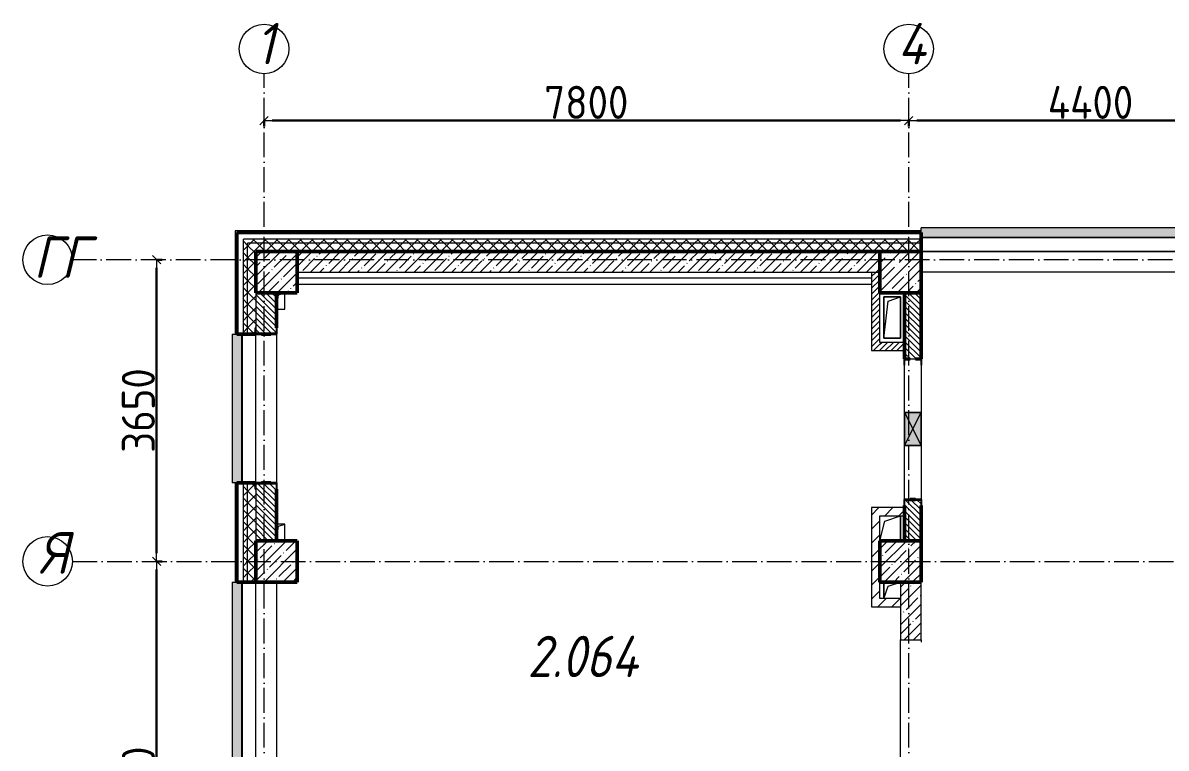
# Model space of a CAD drawing. Header units: millimetres. Extents: x -213536 to 1564669, y -45299 to 942238.
# Drawn here: x 539014 to 552848, y 613265 to 622041 of the extents above; entities that cross this region are included whole.
import ezdxf

# ---------------------------------------------------------------- set-up
doc = ezdxf.new("R2010")
doc.units = ezdxf.units.MM
doc.linetypes.add('50_200_ШТРИХ_1Т_ш5_п1_п1_', pattern=[700, 500, -100, 0, -100])
for name, color, linetype, lineweight in [('3.1) ЖБ окна 1.2 м', 102, 'Continuous', 30), ('A-____-____-DIMS', 7, 'Continuous', 9), ('A-DETL-____-OTLN-4', 7, 'Continuous', 18), ('A-DETL-GENF-OTLN', 7, 'Continuous', 9), ('A-FLOR-____-OTLN', 7, 'Continuous', 9), ('A-GENM-____-MCUT', 7, 'Continuous', 25), ('A-GENM-____-OTLN', 7, 'Continuous', 9), ('A-GENM-____-OTLN-1', 7, 'Continuous', 25), ('A-GLAZ-____-OTLN', 7, 'Continuous', 9), ('A-WALL-____-MCUT-1', 7, 'Continuous', 9), ('A-WALL-____-MCUT-2', 7, 'Continuous', 50), ('A-WALL-____-MCUT-3', 7, 'Continuous', 9), ('A-WALL-____-OTLN', 7, 'Continuous', 9), ('A-WALL-____-PATT-1', 7, 'Continuous', 9), ('A-WALL-FNSH-MCUT-1', 7, 'Continuous', 9), ('I-WALL-____-OTLN', 7, 'Continuous', 9), ('S-COLS-____-MCUT', 7, 'Continuous', 50), ('S-COLS-____-OTLN', 7, 'Continuous', 9), ('S-GRID-____-IDEN', 7, 'Continuous', 9), ('S-GRID-____-OTLN-1', 7, '50_200_ШТРИХ_1Т_ш5_п1_п1_', 9), ('Марки помещений', 7, 'Continuous', 9)]:
    doc.layers.add(name, color=color, linetype=linetype, lineweight=lineweight)
doc.layers.add('A-GLAZ-____-OTLN-1', color=7, linetype='Continuous', lineweight=9, true_color=0xc0c0c0)
doc.styles.add('ISOCPEUR_I', font='isocpeui.ttf', dxfattribs={"width": 0.9, "height": 2.5})
doc.styles.add('ISOCPEUR_I_3', font='isocpeui.ttf', dxfattribs={"width": 0.85, "height": 2.2})
doc.styles.add('СПДС', font='isocpeur.ttf', dxfattribs={"width": 0.9})
doc.dimstyles.new('Размера А3', dxfattribs={"dimtxt": 200, "dimasz": 100, "dimexe": 70, "dimexo": 100, "dimgap": 20, "dimtad": 1, "dimdec": 0, "dimrnd": 10, "dimzin": 0, "dimdsep": 46, "dimtxsty": 'СПДС', "dimblk": 'ARROWHEAD_6', "dimcen": 1, "dimclrd": 256, "dimclre": 256, "dimclrt": 256, "dimazin": 0, "dimtfac": 1, "dimtdec": 0, "dimtmove": 2, "dimatfit": 3, "dimfxl": 1, "dimtolj": 1, "dimtzin": 0, "dimarcsym": 0})
pattern_1 = [(45, (544282.64, 571544.04), (-70.71068, 70.71068), []), (135, (544282.64, 571544.04), (-70.71068, -70.71068), [])]
pattern_2 = [(45, (544282.637, 571544.04), (-35.35534, 35.35534), [])]
pattern_3 = [(45, (544282.64, 571544.04), (-114.04925, 114.04925), []), (45, (544396.69, 571544.04), (-114.04925, 114.04925), [201.612, -40.322, 3.353, -36.97])]
pattern_4 = [(135, (544282.637, 571544.04), (-35.35534, -35.35534), [])]
pattern_5 = [(45, (544282.64, 571544.04), (-84.8528, 84.8528), [])]
pattern_6 = [(45, (544282.64, 571544.04), (-85.53659, 85.53659), []), (45, (544339.66, 571544.04), (-85.53659, 85.53659), [])]

# ---------------------------------------------------------------- blocks, each defined once
blk = doc.blocks.new('BSC_Колонна _Прямоугольная - 500х500-V40-АР1_План отверстий 2 этажа в осях 1-64_А-ГГ')
at = {"layer": 'S-COLS-____-OTLN'}
h = blk.add_hatch(dxfattribs=at)
h.set_pattern_fill('FP_69', color=256, style=0, pattern_type=2)
h.set_pattern_definition([(45, (2200, -47481.04), (-114.04925, 114.04925), []), (45, (2314.05, -47481.04), (-114.04925, 114.04925), [201.613, -40.323, 3.353, -36.97])])
h.paths.add_polyline_path([(-250, -250), (250, -250), (250, 250), (-250, 250)], flags=0)
at = {"layer": 'S-COLS-____-MCUT'}
for p, q in [((250, 250), (-250, 250)), ((-250, 250), (-250, -250)), ((250, -250), (250, 250)), ((-250, -250), (250, -250))]:
    blk.add_line(p, q, dxfattribs=at)
blk = doc.blocks.new('BSC_Колонна _Прямоугольная - 500х500-V41-АР1_План отверстий 2 этажа в осях 1-64_А-ГГ')
at = {"layer": 'S-COLS-____-OTLN'}
h = blk.add_hatch(dxfattribs=at)
h.set_pattern_fill('FP_70', color=256, style=0, pattern_type=2)
h.set_pattern_definition([(45, (-5350, -47481.04), (-114.04925, 114.04925), []), (45, (-5235.95, -47481.04), (-114.04925, 114.04925), [201.613, -40.323, 3.353, -36.97])])
h.paths.add_polyline_path([(-250, -250), (250, -250), (250, 250), (-250, 250)], flags=0)
at = {"layer": 'S-COLS-____-MCUT'}
for p, q in [((250, 250), (-250, 250)), ((-250, 250), (-250, -250)), ((250, -250), (250, 250)), ((-250, -250), (250, -250))]:
    blk.add_line(p, q, dxfattribs=at)
blk = doc.blocks.new('BSC_Колонна _Прямоугольная - 500х500-V50-АР1_План отверстий 2 этажа в осях 1-64_А-ГГ')
at = {"layer": 'S-COLS-____-OTLN'}
h = blk.add_hatch(dxfattribs=at)
h.set_pattern_fill('FP_79', color=256, style=0, pattern_type=2)
h.set_pattern_definition([(45, (2200, -43981.04), (-114.04925, 114.04925), []), (45, (2314.05, -43981.04), (-114.04925, 114.04925), [201.613, -40.323, 3.353, -36.97])])
h.paths.add_polyline_path([(-250, -250), (250, -250), (250, 250), (-250, 250), (-250, -245)], flags=0)
at = {"layer": 'S-COLS-____-MCUT'}
for p, q in [((250, 250), (-250, 250)), ((-250, 250), (-250, -250)), ((250, -250), (250, 250)), ((-250, -250), (250, -250))]:
    blk.add_line(p, q, dxfattribs=at)
blk = doc.blocks.new('BSC_Колонна _Прямоугольная - 500х500-V51-АР1_План отверстий 2 этажа в осях 1-64_А-ГГ')
at = {"layer": 'S-COLS-____-OTLN'}
h = blk.add_hatch(dxfattribs=at)
h.set_pattern_fill('FP_80', color=256, style=0, pattern_type=2)
h.set_pattern_definition([(45, (-5350, -43981.04), (-114.04925, 114.04925), []), (45, (-5235.95, -43981.04), (-114.04925, 114.04925), [201.613, -40.323, 3.353, -36.97])])
h.paths.add_polyline_path([(-250, -250), (250, -250), (250, 250), (-250, 250)], flags=0)
at = {"layer": 'S-COLS-____-MCUT'}
for p, q in [((250, 250), (-250, 250)), ((-250, 250), (-250, -250)), ((250, -250), (250, 250)), ((-250, -250), (250, -250))]:
    blk.add_line(p, q, dxfattribs=at)
blk = doc.blocks.new('Отлив_СКБ - Отлив витража_120_НВФ-31885342-АР1_План отверстий 2 этажа в осях 1-64_А-ГГ')
at = {"layer": 'A-GLAZ-____-OTLN-1'}
for points in [[(0, 0), (0, -2), (7800, -2), (7800, 0), (2809, 0)], [(0, -2), (0, -120), (7800, -120), (7800, -2), (2809, -2)]]:
    blk.add_hatch(color=256, dxfattribs=at).paths.add_polyline_path(points, flags=0)
at = {"layer": 'A-GLAZ-____-OTLN'}
for p, q in [((0, 0), (7800, 0)), ((7800, -2), (0, -2)), ((0, -120), (0, -83)), ((0, -120), (7800, -120)), ((7800, -83), (7800, -120))]:
    blk.add_line(p, q, dxfattribs=at)
blk = doc.blocks.new('Фахверк_СКБ_Уголок - 250_2700-27497298-АР1_План отверстий 2 этажа в осях 1-64_А-ГГ')
at = {"layer": 'A-GENM-____-MCUT'}
for p, q in [((200, 181), (125, 181)), ((125, 181), (125, 106)), ((131, 106), (131, 175)), ((131, 175), (200, 175)), ((200, 175), (200, 181)), ((125, 106), (131, 106)), ((131, -6), (125, -6)), ((125, -6), (125, -81)), ((125, -81), (200, -81)), ((131, -75), (131, -6)), ((200, -75), (131, -75)), ((200, -81), (200, -75))]:
    blk.add_line(p, q, dxfattribs=at)
blk = doc.blocks.new('АР_Перемычка - АР_Перемычка-28448550-АР1_План отверстий 2 этажа в осях 1-64_А-ГГ')
at = {"layer": 'A-GENM-____-OTLN'}
blk.add_line((-350, -100), (-342, -100), dxfattribs=at)
blk = doc.blocks.new('154_Стойка_СКБ_Уголок - СМ-2480_200-28447058-АР1_План отверстий 2 этажа в осях 1-64_А-ГГ')
at = {"layer": 'A-GENM-____-MCUT'}
for p, q in [((125, 156), (125, 81)), ((200, 156), (125, 156)), ((131, 81), (131, 150)), ((131, 150), (200, 150)), ((200, 150), (200, 156)), ((125, 81), (131, 81)), ((131, 19), (125, 19)), ((125, 19), (125, -56)), ((131, -50), (131, 19)), ((125, -56), (200, -56)), ((200, -50), (131, -50)), ((200, -56), (200, -50))]:
    blk.add_line(p, q, dxfattribs=at)
blk = doc.blocks.new('Стойка_Влож_Полоса боковая - Полоса-28346330-АР1_План отверстий 2 этажа в осях 1-64_А-ГГ')
at = {"layer": 'A-GENM-____-OTLN'}
for p, q in [((-5, -31), (-5, 31)), ((0, 31), (0, -31))]:
    blk.add_line(p, q, dxfattribs=at)
blk = doc.blocks.new('Стойка_Влож_Уголок - Уголок-28346305-АР1_План отверстий 2 этажа в осях 1-64_А-ГГ')
at = {"layer": 'A-GENM-____-MCUT'}
for p, q in [((75, 75), (0, 75)), ((0, 0), (6, 0)), ((6, 69), (75, 69)), ((6, 0), (6, 69)), ((75, 69), (75, 75))]:
    blk.add_line(p, q, dxfattribs=at)
blk = doc.blocks.new('Стойка_Влож_Уголок - Уголок-28346304-АР1_План отверстий 2 этажа в осях 1-64_А-ГГ')
at = {"layer": 'A-GENM-____-MCUT'}
for p, q in [((6, 0), (0, 0)), ((6, -69), (6, 0)), ((0, -75), (75, -75)), ((75, -69), (6, -69)), ((75, -75), (75, -69))]:
    blk.add_line(p, q, dxfattribs=at)
blk = doc.blocks.new('Фахверк_СКБ_Уголок - 200_3960-28268576-АР1_План отверстий 2 этажа в осях 1-64_А-ГГ')
at = {"layer": 'A-GENM-____-MCUT'}
for p, q in [((200, 156), (125, 156)), ((125, 156), (125, 81)), ((131, 81), (131, 150)), ((131, 150), (200, 150)), ((200, 150), (200, 156)), ((125, 81), (131, 81)), ((131, 19), (125, 19)), ((125, 19), (125, -56)), ((131, -50), (131, 19)), ((125, -56), (200, -56)), ((200, -50), (131, -50)), ((200, -56), (200, -50))]:
    blk.add_line(p, q, dxfattribs=at)
blk = doc.blocks.new('AR_Отверстие прямоугольное _в плите_ - AR_Отверстие прямоугольное _в плите_-V154-АР1_План отверстий 2 этажа в осях 1-64_А-ГГ')
at = {"layer": 'A-GENM-____-OTLN'}
for p, q in [((100, 250), (-100, 250)), ((-100, 250), (-100, -250)), ((-100, -250), (-50, 200)), ((-50, 200), (100, 250)), ((100, -250), (100, 250)), ((-100, -250), (100, -250))]:
    blk.add_line(p, q, dxfattribs=at)
blk = doc.blocks.new('AR_Отверстие прямоугольное _в плите_ - AR_Отверстие прямоугольное _в плите_-30510733-АР1_План отверстий 2 этажа в осях 1-64_А-ГГ')
at = {"layer": 'A-GENM-____-OTLN'}
for p, q in [((-50, -100), (-25, 75)), ((-25, 75), (50, 100)), ((50, -100), (50, 100)), ((-50, -100), (50, -100))]:
    blk.add_line(p, q, dxfattribs=at)
blk = doc.blocks.new('AR_Отверстие прямоугольное _в плите_ - AR_Отверстие прямоугольное _в плите_-V158-АР1_План отверстий 2 этажа в осях 1-64_А-ГГ')
at = {"layer": 'A-GENM-____-OTLN'}
for p, q in [((50, 100), (-50, 100)), ((-50, -100), (-25, 75)), ((-25, 75), (50, 100)), ((50, -100), (50, 100))]:
    blk.add_line(p, q, dxfattribs=at)
blk = doc.blocks.new('AR_Отверстие прямоугольное _в плите_ - AR_Отверстие прямоугольное _в плите_-V187-АР1_План отверстий 2 этажа в осях 1-64_А-ГГ')
at = {"layer": 'A-GENM-____-OTLN'}
for p, q in [((-100, 100), (-100, -100)), ((-100, -100), (-50, 50)), ((-50, 50), (100, 100))]:
    blk.add_line(p, q, dxfattribs=at)
blk = doc.blocks.new('AR_Отверстие прямоугольное _в плите_ - AR_Отверстие прямоугольное _в плите_-30552590-АР1_План отверстий 2 этажа в осях 1-64_А-ГГ')
at = {"layer": 'A-GENM-____-OTLN'}
for p, q in [((-63, 88), (125, 150)), ((125, -150), (125, 150)), ((-125, -150), (-63, 88))]:
    blk.add_line(p, q, dxfattribs=at)
blk = doc.blocks.new('Отлив_СКБ - Отлив витража_120_НВФ-31885689-АР1_План отверстий 2 этажа в осях 1-64_А-ГГ')
at = {"layer": 'A-GLAZ-____-OTLN-1'}
for points in [[(1800, 2), (1800, 120), (0, 120), (0, 2), (1103, 2)], [(1103, 0), (1800, 0), (1800, 2), (0, 2), (0, 0)]]:
    blk.add_hatch(color=256, dxfattribs=at).paths.add_polyline_path(points, flags=0)
at = {"layer": 'A-GLAZ-____-OTLN'}
for p, q in [((0, 83), (0, 120)), ((1800, 120), (0, 120)), ((0, 2), (1800, 2)), ((1800, 120), (1800, 83)), ((1800, 0), (0, 0))]:
    blk.add_line(p, q, dxfattribs=at)
blk = doc.blocks.new('Отлив_СКБ - Отлив витража_120_НВФ-31886035-АР1_План отверстий 2 этажа в осях 1-64_А-ГГ')
at = {"layer": 'A-GLAZ-____-OTLN-1'}
for points in [[(0, 120), (0, 2), (4800, 2), (4800, 120), (3085, 120)], [(0, 2), (0, 0), (4800, 0), (4800, 2), (3085, 2)]]:
    blk.add_hatch(color=256, dxfattribs=at).paths.add_polyline_path(points, flags=0)
at = {"layer": 'A-GLAZ-____-OTLN'}
for p, q in [((0, 83), (0, 120)), ((4800, 120), (0, 120)), ((0, 2), (4800, 2)), ((4800, 120), (4800, 83)), ((4800, 0), (0, 0))]:
    blk.add_line(p, q, dxfattribs=at)
blk = doc.blocks.new('AR_Отверстие прямоугольное _в стене__БезПР - AR_Отверстие прямоугольное _в стене__БезПР-36428632-АР1_План отверстий 2 этажа в осях 1-64_А-ГГ')
at = {"layer": 'A-GLAZ-____-OTLN'}
blk.add_hatch(color=256, dxfattribs=at).paths.add_polyline_path([(-200, -100), (200, -100), (200, 100), (-200, 100)], flags=0)
at = {"layer": 'A-DETL-GENF-OTLN'}
for p, q in [((-200, -100), (-200, 100)), ((-200, 100), (200, 100)), ((200, 100), (-200, -100)), ((-200, 100), (200, -100)), ((200, 100), (-200, 100)), ((-200, 100), (-200, -100)), ((200, 100), (200, -100)), ((200, -100), (200, 100)), ((200, -100), (-200, -100)), ((-200, -100), (200, -100))]:
    blk.add_line(p, q, dxfattribs=at)
at = {"layer": 'A-GLAZ-____-OTLN'}
blk.add_line((200, 100), (-200, 100), dxfattribs=at)
blk = doc.blocks.new('Ось сетки - Круг_Ø6_00__ISO-2_5_0_9K_-25732049-АР1_План отверстий 2 этажа в осях 1-64_А-ГГ')
at = {"layer": 'S-GRID-____-IDEN'}
blk.add_circle((0, 0), 3, dxfattribs=at)
blk = doc.blocks.new('ARROWHEAD_6')
at = {"color": 0, "linetype": 'Continuous'}
for p, q in [((0, 0), (-1, 0)), ((-0.5, -0.5), (0.5, 0.5))]:
    blk.add_line(p, q, dxfattribs=at)
blk = doc.blocks.new('*D5495')
at = {"layer": 'A-____-____-DIMS', "lineweight": -2, "transparency": 16777216}
for p, q in [((-19249, 502997), (-19173, 502997)), ((-19243, 497597), (-19243, 502897)), ((-19249, 497497), (-19173, 497497))]:
    blk.add_line(p, q, dxfattribs=at)
at = {"layer": 'Defpoints', "color": 0, "lineweight": 30, "transparency": 16777216}
for p in [(-19349, 502997), (-19243, 502997), (-19349, 497497)]:
    blk.add_point(p, dxfattribs=at)
at = {"layer": 'A-____-____-DIMS', "lineweight": -2, "transparency": 16777216, "xscale": 100, "yscale": 100, "zscale": 100}
for p, rotation in [((-19243, 502997), 90), ((-19243, 497497), 270)]:
    blk.add_blockref('ARROWHEAD_6', p, dxfattribs=dict(at, rotation=rotation))
at = {"layer": 'A-____-____-DIMS', "transparency": 16777216, "insert": (-19463, 500247), "char_height": 400, "attachment_point": 5, "rotation": 90, "style": 'СПДС'}
blk.add_mtext('\\A1;5500', dxfattribs=at)
blk = doc.blocks.new('*D5496')
at = {"layer": 'A-____-____-DIMS', "lineweight": -2, "transparency": 16777216}
for p, q in [((-19249, 506647), (-19173, 506647)), ((-19243, 503097), (-19243, 506547)), ((-19249, 502997), (-19173, 502997))]:
    blk.add_line(p, q, dxfattribs=at)
at = {"layer": 'Defpoints', "color": 0, "lineweight": 30, "transparency": 16777216}
for p in [(-19349, 506647), (-19243, 506647), (-19349, 502997)]:
    blk.add_point(p, dxfattribs=at)
at = {"layer": 'A-____-____-DIMS', "lineweight": -2, "transparency": 16777216, "xscale": 100, "yscale": 100, "zscale": 100}
for p, rotation in [((-19243, 506647), 90), ((-19243, 502997), 270)]:
    blk.add_blockref('ARROWHEAD_6', p, dxfattribs=dict(at, rotation=rotation))
at = {"layer": 'A-____-____-DIMS', "transparency": 16777216, "insert": (-19463, 504822), "char_height": 400, "attachment_point": 5, "rotation": 90, "style": 'СПДС'}
blk.add_mtext('\\A1;3650', dxfattribs=at)
blk = doc.blocks.new('*D5648')
at = {"layer": 'A-____-____-DIMS', "lineweight": -2, "transparency": 16777216}
for p, q in [((-17942, 508337), (-17942, 508261)), ((-17842, 508331), (-10242, 508331)), ((-10142, 508337), (-10142, 508261))]:
    blk.add_line(p, q, dxfattribs=at)
at = {"layer": 'Defpoints', "color": 0, "lineweight": 30, "transparency": 16777216}
for p in [(-17942, 508437), (-10142, 508437), (-10142, 508331)]:
    blk.add_point(p, dxfattribs=at)
at = {"layer": 'A-____-____-DIMS', "lineweight": -2, "transparency": 16777216, "xscale": 100, "yscale": 100, "zscale": 100, "rotation": 180}
blk.add_blockref('ARROWHEAD_6', (-17942, 508331), dxfattribs=at)
at = {"layer": 'A-____-____-DIMS', "lineweight": -2, "transparency": 16777216, "xscale": 100, "yscale": 100, "zscale": 100}
blk.add_blockref('ARROWHEAD_6', (-10142, 508331), dxfattribs=at)
at = {"layer": 'A-____-____-DIMS', "transparency": 16777216, "insert": (-14042, 508551), "char_height": 400, "attachment_point": 5, "style": 'СПДС'}
blk.add_mtext('\\A1;7800', dxfattribs=at)
blk = doc.blocks.new('*D5649')
at = {"layer": 'A-____-____-DIMS', "lineweight": -2, "transparency": 16777216}
for p, q in [((-10142, 508337), (-10142, 508261)), ((-10042, 508331), (-5842, 508331)), ((-5742, 508337), (-5742, 508261))]:
    blk.add_line(p, q, dxfattribs=at)
at = {"layer": 'Defpoints', "color": 0, "lineweight": 30, "transparency": 16777216}
for p in [(-10142, 508437), (-5742, 508437), (-5742, 508331)]:
    blk.add_point(p, dxfattribs=at)
at = {"layer": 'A-____-____-DIMS', "lineweight": -2, "transparency": 16777216, "xscale": 100, "yscale": 100, "zscale": 100, "rotation": 180}
blk.add_blockref('ARROWHEAD_6', (-10142, 508331), dxfattribs=at)
at = {"layer": 'A-____-____-DIMS', "lineweight": -2, "transparency": 16777216, "xscale": 100, "yscale": 100, "zscale": 100}
blk.add_blockref('ARROWHEAD_6', (-5742, 508331), dxfattribs=at)
at = {"layer": 'A-____-____-DIMS', "transparency": 16777216, "insert": (-7942, 508551), "char_height": 400, "attachment_point": 5, "style": 'СПДС'}
blk.add_mtext('\\A1;4400', dxfattribs=at)
blk = doc.blocks.new('2этаж')
at = {"layer": 'S-GRID-____-OTLN-1', "color": 251, "ltscale": 0.6, "true_color": 0x636466}
for p, q in [((-17941.7, 454533.3), (-17941.7, 508896.9)), ((-10141.7, 454533.3), (-10141.7, 508896.9)), ((11116.1, 506647), (-20260.4, 506647)), ((-20260.4, 502997), (11116.1, 502997))]:
    blk.add_line(p, q, dxfattribs=at)
at = {"layer": 'S-GRID-____-IDEN', "char_height": 500, "attachment_point": 1, "style": 'ISOCPEUR_I'}
for s, insert, width in [('\\fISOCPEUR|b0|i1|c204|p34|;\\W.9;1', (-18044.1, 509511.5), 144.304), ('\\fISOCPEUR|b0|i1|c204|p34|;\\W.9;4', (-10276.9, 509511.5), 223.671), ('ГГ', (-20732.1, 506928.9), 404.05), ('\\fISOCPEUR|b0|i1|c204|p34|;\\W.9;Я', (-20663, 503349.4), 223.671)]:
    blk.add_mtext(s, dxfattribs=dict(at, insert=insert, width=width))
at = {"layer": 'A-____-____-DIMS'}
for base, p1, p2, picture, middle in [((-10141.7, 508330.7), (-17941.7, 508436.8), (-10141.7, 508436.8), '*D5648', (-14041.7, 508550.7)), ((-5741.7, 508330.7), (-10141.7, 508436.8), (-5741.7, 508436.8), '*D5649', (-7941.7, 508550.7))]:
    dim = blk.add_linear_dim(base=base, p1=p1, p2=p2, dimstyle='Размера А3', override={"dimtxt": 400}, dxfattribs=at)
    dim.commit()
    dim.dimension.update_dxf_attribs({"geometry": picture, "text_midpoint": middle})
for base, p1, p2, picture, middle in [((-19243.1, 506647), (-19349.1, 502997), (-19349.1, 506647), '*D5496', (-19463.1, 504822)), ((-19243.1, 502997), (-19349.1, 497497), (-19349.1, 502997), '*D5495', (-19463.1, 500247))]:
    dim = blk.add_linear_dim(base=base, p1=p1, p2=p2, angle=90, dimstyle='Размера А3', override={"dimtxt": 400}, dxfattribs=at)
    dim.commit()
    dim.dimension.update_dxf_attribs({"geometry": picture, "text_midpoint": middle})

msp = doc.modelspace()

# ---------------------------------------------------------------- hatches: boundary and pattern name
at = {"layer": 'A-WALL-____-PATT-1'}
h = msp.add_hatch(dxfattribs=at)
h.set_pattern_fill('FP_3', color=256, style=0, pattern_type=2)
h.set_pattern_definition(pattern_6)
h.paths.add_polyline_path([(541602.6, 603605.1), (541602.6, 604625.1), (541582.6, 604625.1), (541582.6, 603605.1)], flags=0)
h.paths.add_polyline_path([(541582.6, 606425.1), (541602.6, 606425.1), (541602.6, 607550.1), (541582.6, 607550.1), (541582.6, 606679.7)], flags=0)
h.paths.add_polyline_path([(541602.6, 609350.1), (541602.6, 610475.1), (541582.6, 610475.1), (541582.6, 609350.1)], flags=0)
h.paths.add_polyline_path([(541602.6, 615275.1), (541602.6, 616475.1), (541582.6, 616475.1), (541582.6, 615275.1)], flags=0)
h.paths.add_polyline_path([(541582.6, 618275.1), (541602.6, 618275.1), (541602.6, 619525.1), (541582.6, 619525.1), (541582.6, 618719.6)], flags=0)
h = msp.add_hatch(dxfattribs=at)
h.set_pattern_fill('FP_3', color=256, style=0, pattern_type=2)
h.set_pattern_definition(pattern_6)
h.paths.add_polyline_path([(568062.6, 619505.1), (568062.6, 619525.1), (559882.6, 619525.1), (559882.6, 619505.1), (565478.5, 619505.1)], flags=0)
h.paths.add_polyline_path([(558882.6, 619505.1), (558882.6, 619525.1), (557682.6, 619525.1), (557682.6, 619505.1), (558408.7, 619505.1)], flags=0)
h.paths.add_polyline_path([(549882.6, 619505.1), (549882.6, 619525.1), (541602.6, 619525.1), (541602.6, 619505.1), (549571.3, 619505.1)], flags=0)
h = msp.add_hatch(dxfattribs=at)
h.set_pattern_fill('FP_1', color=256, style=0, pattern_type=2)
h.set_pattern_definition(pattern_1)
h.paths.add_polyline_path([(541732.6, 603775.1), (541732.6, 604625.1), (541682.6, 604625.1), (541682.6, 603775.1)], flags=0)
h.paths.add_polyline_path([(541732.6, 606425.1), (541732.6, 607550.1), (541682.6, 607550.1), (541682.6, 606425.1)], flags=0)
h.paths.add_polyline_path([(541732.6, 609350.1), (541732.6, 610475.1), (541682.6, 610475.1), (541682.6, 609350.1)], flags=0)
h.paths.add_polyline_path([(541732.6, 615275.1), (541732.6, 616475.1), (541682.6, 616475.1), (541682.6, 615275.1)], flags=0)
h.paths.add_polyline_path([(541732.6, 618275.1), (541732.6, 619425.1), (541682.6, 619425.1), (541682.6, 618275.1)], flags=0)
h = msp.add_hatch(dxfattribs=at)
h.set_pattern_fill('FP_1', color=256, style=0, pattern_type=2)
h.set_pattern_definition(pattern_1)
h.paths.add_polyline_path([(567932.6, 619375.1), (567982.6, 619375.1), (567982.6, 619425.1), (559882.6, 619425.1), (559882.6, 619375.1), (565478.5, 619375.1)], flags=0)
h.paths.add_polyline_path([(558882.6, 619375.1), (558882.6, 619425.1), (557682.6, 619425.1), (557682.6, 619375.1), (558408.7, 619375.1)], flags=0)
h.paths.add_polyline_path([(549571.3, 619375.1), (549882.6, 619375.1), (549882.6, 619425.1), (541732.6, 619425.1), (541732.6, 619375.1), (547803.9, 619375.1)], flags=0)
h = msp.add_hatch(dxfattribs=at)
h.set_pattern_fill('FP_1', color=256, style=0, pattern_type=2)
h.set_pattern_definition(pattern_1)
h.paths.add_polyline_path([(541832.6, 603775.1), (541832.6, 604550.1), (541826.6, 604550.1), (541826.6, 604625.1), (541732.6, 604625.1), (541732.6, 603775.1)], flags=0)
h.paths.add_polyline_path([(541732.6, 606425.1), (541826.6, 606425.1), (541826.6, 606500.1), (541832.6, 606500.1), (541832.6, 607475.1), (541826.6, 607475.1), (541826.6, 607550.1), (541732.6, 607550.1), (541732.6, 606679.7)], flags=0)
h.paths.add_polyline_path([(541732.6, 609350.1), (541826.6, 609350.1), (541826.6, 609425.1), (541832.6, 609425.1), (541832.6, 610400.1), (541826.6, 610400.1), (541826.6, 610475.1), (541732.6, 610475.1), (541732.6, 609356.1)], flags=0)
h.paths.add_polyline_path([(541832.6, 615275.1), (541832.6, 616400.1), (541826.6, 616400.1), (541826.6, 616475.1), (541732.6, 616475.1), (541732.6, 615275.1)], flags=0)
h.paths.add_polyline_path([(541732.6, 618275.1), (541826.6, 618275.1), (541826.6, 618350.1), (541832.6, 618350.1), (541832.6, 619375.1), (541732.6, 619375.1), (541732.6, 618719.6)], flags=0)
h = msp.add_hatch(dxfattribs=at)
h.set_pattern_fill('FP_1', color=256, style=0, pattern_type=2)
h.set_pattern_definition(pattern_1)
h.paths.add_polyline_path([(567832.6, 619275.1), (567932.6, 619275.1), (567932.6, 619375.1), (559882.6, 619375.1), (559882.6, 619275.1), (565478.5, 619275.1)], flags=0)
h.paths.add_polyline_path([(558882.6, 619275.1), (558882.6, 619375.1), (557682.6, 619375.1), (557682.6, 619281.1), (557757.6, 619281.1), (557757.6, 619275.1), (558408.7, 619275.1)], flags=0)
h.paths.add_polyline_path([(549882.6, 619275.1), (549882.6, 619375.1), (541832.6, 619375.1), (541832.6, 619275.1), (549571.3, 619275.1)], flags=0)
h = msp.add_hatch(dxfattribs=at)
h.set_pattern_fill('FP_25', color=256, style=0, pattern_type=2)
h.set_pattern_definition(pattern_3)
h.paths.add_polyline_path([(549382.6, 619025.1), (549382.6, 619275.1), (542332.6, 619275.1), (542332.6, 619025.1), (547803.9, 619025.1)], flags=0)
h = msp.add_hatch(dxfattribs=at)
h.set_pattern_fill('FP_5', color=256, style=0, pattern_type=2)
h.set_pattern_definition(pattern_2)
h.paths.add_polyline_path([(549382.6, 618075.1), (549382.6, 619025.1), (549282.6, 619025.1), (549282.6, 618075.1)], flags=0)
h = msp.add_hatch(dxfattribs=at)
h.set_pattern_fill('FP_6', color=256, style=0, pattern_type=2)
h.set_pattern_definition(pattern_4)
h.paths.add_polyline_path([(542082.6, 615775.1), (542082.6, 616469.1), (542013.6, 616469.1), (542013.6, 616475.1), (541901.6, 616475.1), (541901.6, 616469.1), (541832.6, 616469.1), (541832.6, 615775.1)], flags=0)
h.paths.add_polyline_path([(542013.6, 618275.1), (542013.6, 618281.1), (542082.6, 618281.1), (542082.6, 618775.1), (541832.6, 618775.1), (541832.6, 618281.1), (541901.6, 618281.1), (541901.6, 618275.1)], flags=0)
h = msp.add_hatch(dxfattribs=at)
h.set_pattern_fill('FP_6', color=256, style=0, pattern_type=2)
h.set_pattern_definition(pattern_4)
h.paths.add_polyline_path([(549751.6, 615775.1), (549882.6, 615775.1), (549882.6, 616269.1), (549813.6, 616269.1), (549813.6, 616275.1), (549751.6, 616275.1), (549751.6, 616269.1), (549682.6, 616269.1), (549682.6, 615775.1)], flags=0)
h.paths.add_polyline_path([(549751.6, 617975.1), (549882.6, 617975.1), (549882.6, 618775.1), (549682.6, 618775.1), (549682.6, 617975.1), (549722.6, 617975.1)], flags=0)
h = msp.add_hatch(dxfattribs=at)
h.set_pattern_fill('FP_5', color=256, style=0, pattern_type=2)
h.set_pattern_definition(pattern_2)
h.paths.add_polyline_path([(549382.6, 618075.1), (549682.6, 618075.1), (549682.6, 618175.1), (549382.6, 618175.1)], flags=0)
h = msp.add_hatch(dxfattribs=at)
h.set_pattern_fill('FP_4', color=256, style=0, pattern_type=2)
h.set_pattern_definition(pattern_5)
h.paths.add_polyline_path([(549282.6, 614975.1), (549382.6, 614975.1), (549382.6, 616175.1), (549282.6, 616175.1), (549282.6, 615275.1)], flags=0)
h = msp.add_hatch(dxfattribs=at)
h.set_pattern_fill('FP_4', color=256, style=0, pattern_type=2)
h.set_pattern_definition(pattern_5)
h.paths.add_polyline_path([(549682.6, 616075.1), (549682.6, 616175.1), (549382.6, 616175.1), (549382.6, 616075.1)], flags=0)
h = msp.add_hatch(dxfattribs=at)
h.set_pattern_fill('FP_25', color=256, style=0, pattern_type=2)
h.set_pattern_definition(pattern_3)
h.paths.add_polyline_path([(549882.6, 610275.1), (549882.6, 612775.1), (549632.6, 612775.1), (549632.6, 610275.1)], flags=0)
h.paths.add_polyline_path([(549632.6, 614575.1), (549882.6, 614575.1), (549882.6, 615275.1), (549632.6, 615275.1)], flags=0)
h = msp.add_hatch(dxfattribs=at)
h.set_pattern_fill('FP_4', color=256, style=0, pattern_type=2)
h.set_pattern_definition(pattern_5)
h.paths.add_polyline_path([(549632.6, 614975.1), (549632.6, 615075.1), (549382.6, 615075.1), (549382.6, 614975.1)], flags=0)

# ---------------------------------------------------------------- linework, layer by layer
at = {"layer": 'A-DETL-____-OTLN-4'}
for p, q in [((549282.6, 618950.1), (542332.6, 618950.1)), ((549282.6, 618875.1), (542332.6, 618875.1))]:
    msp.add_line(p, q, dxfattribs=at)
at = {"layer": 'A-FLOR-____-OTLN'}
for p, q in [((549432.6, 618725.1), (549632.6, 618725.1)), ((549432.6, 618225.1), (549432.6, 618725.1)), ((549632.6, 618725.1), (549632.6, 618225.1)), ((549632.6, 618225.1), (549432.6, 618225.1)), ((549632.6, 616075.1), (549632.6, 615775.1)), ((549432.6, 615075.1), (549432.6, 615275.1))]:
    msp.add_line(p, q, dxfattribs=at)
at = {"layer": 'A-WALL-____-MCUT-1'}
for p, q in [((549382.6, 619275.1), (542332.6, 619275.1)), ((542332.6, 619025.1), (549382.6, 619025.1)), ((549632.6, 615275.1), (549632.6, 614575.1)), ((549882.6, 614575.1), (549882.6, 615275.1)), ((549632.6, 614575.1), (549882.6, 614575.1))]:
    msp.add_line(p, q, dxfattribs=at)
at = {"layer": 'A-WALL-____-MCUT-2'}
for p, q in [((549882.6, 619505.1), (541602.6, 619505.1)), ((541602.6, 619505.1), (541602.6, 618275.1)), ((549882.6, 619275.1), (549882.6, 619505.1)), ((542332.6, 619275.1), (549382.6, 619275.1)), ((542082.6, 618350.1), (542082.6, 618775.1)), ((549682.6, 618775.1), (549682.6, 617975.1)), ((549882.6, 617975.1), (549882.6, 618775.1)), ((541602.6, 618275.1), (541826.6, 618275.1)), ((541901.6, 618275.1), (542013.6, 618275.1)), ((541826.6, 616475.1), (541602.6, 616475.1)), ((541602.6, 616475.1), (541602.6, 615275.1)), ((542013.6, 616475.1), (541901.6, 616475.1)), ((542082.6, 615775.1), (542082.6, 616400.1)), ((549682.6, 616200.1), (549682.6, 615775.1)), ((549813.6, 616275.1), (549751.6, 616275.1)), ((549882.6, 615775.1), (549882.6, 616200.1)), ((541602.6, 615275.1), (541832.6, 615275.1))]:
    msp.add_line(p, q, dxfattribs=at)
at = {"layer": 'A-WALL-____-MCUT-3'}
for p, q in [((541682.6, 618275.1), (541682.6, 619425.1)), ((549882.6, 619425.1), (541682.6, 619425.1)), ((549882.6, 619375.1), (541732.6, 619375.1)), ((541732.6, 618275.1), (541732.6, 619375.1)), ((541832.6, 618775.1), (541832.6, 618350.1)), ((541682.6, 615275.1), (541682.6, 616475.1)), ((541732.6, 615275.1), (541732.6, 616475.1)), ((541832.6, 616400.1), (541832.6, 615775.1))]:
    msp.add_line(p, q, dxfattribs=at)
at = {"layer": 'A-WALL-____-OTLN'}
for p, q in [((553882.6, 619275.1), (549882.6, 619275.1)), ((549882.6, 619275.1), (553882.6, 619275.1)), ((553882.6, 619025.1), (549882.6, 619025.1)), ((541832.6, 616475.1), (541832.6, 618275.1)), ((542082.6, 618275.1), (542082.6, 616475.1)), ((541832.6, 610475.1), (541832.6, 615275.1)), ((542082.6, 615275.1), (542082.6, 610475.1)), ((549632.6, 612775.1), (549632.6, 614575.1)), ((549882.6, 614575.1), (549882.6, 614545.1))]:
    msp.add_line(p, q, dxfattribs=at)
at = {"layer": 'A-WALL-FNSH-MCUT-1'}
for p, q in [((541582.6, 619525.1), (541582.6, 618275.1)), ((549882.6, 619525.1), (541582.6, 619525.1)), ((541602.6, 619505.1), (549882.6, 619505.1)), ((549882.6, 619505.1), (549882.6, 619525.1)), ((549282.6, 619025.1), (549282.6, 618075.1)), ((549382.6, 618175.1), (549382.6, 618775.1)), ((541582.6, 618275.1), (541602.6, 618275.1)), ((549682.6, 618175.1), (549382.6, 618175.1)), ((549282.6, 618075.1), (549682.6, 618075.1)), ((541582.6, 616475.1), (541582.6, 615275.1)), ((541602.6, 616475.1), (541582.6, 616475.1)), ((549282.6, 616175.1), (549282.6, 614975.1)), ((549682.6, 616175.1), (549282.6, 616175.1)), ((549382.6, 615775.1), (549382.6, 616075.1)), ((549382.6, 616075.1), (549682.6, 616075.1)), ((541582.6, 615275.1), (541602.6, 615275.1)), ((549382.6, 615075.1), (549382.6, 615275.1)), ((549632.6, 615075.1), (549382.6, 615075.1)), ((549282.6, 614975.1), (549632.6, 614975.1))]:
    msp.add_line(p, q, dxfattribs=at)
at = {"layer": 'I-WALL-____-OTLN'}
for p, q in [((549682.6, 617325.1), (549682.6, 617900.1)), ((549882.6, 617900.1), (549882.6, 617325.1)), ((549682.6, 616275.1), (549682.6, 616925.1)), ((549882.6, 616925.1), (549882.6, 616275.1))]:
    msp.add_line(p, q, dxfattribs=at)

# ---------------------------------------------------------------- block references
at = {"layer": '3.1) ЖБ окна 1.2 м'}
msp.add_blockref('2этаж', (559874.3, 112528.1), dxfattribs=at)
at = {"layer": 'A-GENM-____-OTLN'}
for name, p in [('AR_Отверстие прямоугольное _в плите_ - AR_Отверстие прямоугольное _в плите_-30510733-АР1_План отверстий 2 этажа в осях 1-64_А-ГГ', (542132.6, 618675.1)), ('AR_Отверстие прямоугольное _в плите_ - AR_Отверстие прямоугольное _в плите_-V154-АР1_План отверстий 2 этажа в осях 1-64_А-ГГ', (549532.6, 618475.1)), ('AR_Отверстие прямоугольное _в плите_ - AR_Отверстие прямоугольное _в плите_-30552590-АР1_План отверстий 2 этажа в осях 1-64_А-ГГ', (549507.6, 615925.1)), ('AR_Отверстие прямоугольное _в плите_ - AR_Отверстие прямоугольное _в плите_-V158-АР1_План отверстий 2 этажа в осях 1-64_А-ГГ', (542132.6, 615875.1)), ('AR_Отверстие прямоугольное _в плите_ - AR_Отверстие прямоугольное _в плите_-V187-АР1_План отверстий 2 этажа в осях 1-64_А-ГГ', (549532.6, 615175.1))]:
    msp.add_blockref(name, p, dxfattribs=at)
for name, p, rotation in [('АР_Перемычка - АР_Перемычка-28448550-АР1_План отверстий 2 этажа в осях 1-64_А-ГГ', (549782.6, 617975.1), 269.9999999999999), ('Стойка_Влож_Уголок - Уголок-28346305-АР1_План отверстий 2 этажа в осях 1-64_А-ГГ', (549751.6, 617975.1), 89.99999999999991), ('Стойка_Влож_Полоса боковая - Полоса-28346330-АР1_План отверстий 2 этажа в осях 1-64_А-ГГ', (549782.6, 617975.1), 89.99999999999991), ('Стойка_Влож_Уголок - Уголок-28346304-АР1_План отверстий 2 этажа в осях 1-64_А-ГГ', (549813.6, 617975.1), 90.00000000000027)]:
    msp.add_blockref(name, p, dxfattribs=dict(at, rotation=rotation))
at = {"layer": 'A-GENM-____-OTLN-1'}
for name, p, rotation in [('Фахверк_СКБ_Уголок - 250_2700-27497298-АР1_План отверстий 2 этажа в осях 1-64_А-ГГ', (542007.6, 618150.1), 89.99999999999991), ('154_Стойка_СКБ_Уголок - СМ-2480_200-28447058-АР1_План отверстий 2 этажа в осях 1-64_А-ГГ', (549732.6, 618100.1), 269.9999999999999), ('Фахверк_СКБ_Уголок - 250_2700-27497298-АР1_План отверстий 2 этажа в осях 1-64_А-ГГ', (541907.6, 616600.1), 269.9999999999999), ('Фахверк_СКБ_Уголок - 200_3960-28268576-АР1_План отверстий 2 этажа в осях 1-64_А-ГГ', (549732.6, 616400.1), 269.9999999999999)]:
    msp.add_blockref(name, p, dxfattribs=dict(at, rotation=rotation))
at = {"layer": 'A-GLAZ-____-OTLN'}
for name, p, rotation in [('Отлив_СКБ - Отлив витража_120_НВФ-31885342-АР1_План отверстий 2 этажа в осях 1-64_А-ГГ', (557682.6, 619442.1), 180), ('Отлив_СКБ - Отлив витража_120_НВФ-31885689-АР1_План отверстий 2 этажа в осях 1-64_А-ГГ', (541665.6, 616475.1), 90), ('AR_Отверстие прямоугольное _в стене__БезПР - AR_Отверстие прямоугольное _в стене__БезПР-36428632-АР1_План отверстий 2 этажа в осях 1-64_А-ГГ', (549782.6, 617125.1), 89.99999999999991), ('Отлив_СКБ - Отлив витража_120_НВФ-31886035-АР1_План отверстий 2 этажа в осях 1-64_А-ГГ', (541665.6, 610475.1), 90)]:
    msp.add_blockref(name, p, dxfattribs=dict(at, rotation=rotation))
at = {"layer": 'S-COLS-____-OTLN'}
for name, p in [('BSC_Колонна _Прямоугольная - 500х500-V40-АР1_План отверстий 2 этажа в осях 1-64_А-ГГ', (542082.6, 619025.1)), ('BSC_Колонна _Прямоугольная - 500х500-V41-АР1_План отверстий 2 этажа в осях 1-64_А-ГГ', (549632.6, 619025.1)), ('BSC_Колонна _Прямоугольная - 500х500-V50-АР1_План отверстий 2 этажа в осях 1-64_А-ГГ', (542082.6, 615525.1)), ('BSC_Колонна _Прямоугольная - 500х500-V51-АР1_План отверстий 2 этажа в осях 1-64_А-ГГ', (549632.6, 615525.1))]:
    msp.add_blockref(name, p, dxfattribs=at)
at = {"layer": 'S-GRID-____-IDEN', "xscale": 99.99999999999993, "yscale": 99.99999999999993, "zscale": 99.99999999999993}
for p in [(541932.6, 621725), (549732.6, 621725)]:
    msp.add_blockref('Ось сетки - Круг_Ø6_00__ISO-2_5_0_9K_-25732049-АР1_План отверстий 2 этажа в осях 1-64_А-ГГ', p, dxfattribs=at)
for p, rotation in [((539313.9, 619175.1), 89.9999999999998), ((539313.9, 615525.1), 269.9999999999995)]:
    msp.add_blockref('Ось сетки - Круг_Ø6_00__ISO-2_5_0_9K_-25732049-АР1_План отверстий 2 этажа в осях 1-64_А-ГГ', p, dxfattribs=dict(at, rotation=rotation))

# ---------------------------------------------------------------- texts
at = {"layer": 'Марки помещений', "insert": (545120.2, 614624.4), "char_height": 500, "width": 817.721, "attachment_point": 1, "style": 'ISOCPEUR_I_3'}
msp.add_mtext('2.064', dxfattribs=at)

doc.saveas('drawing.dxf')
